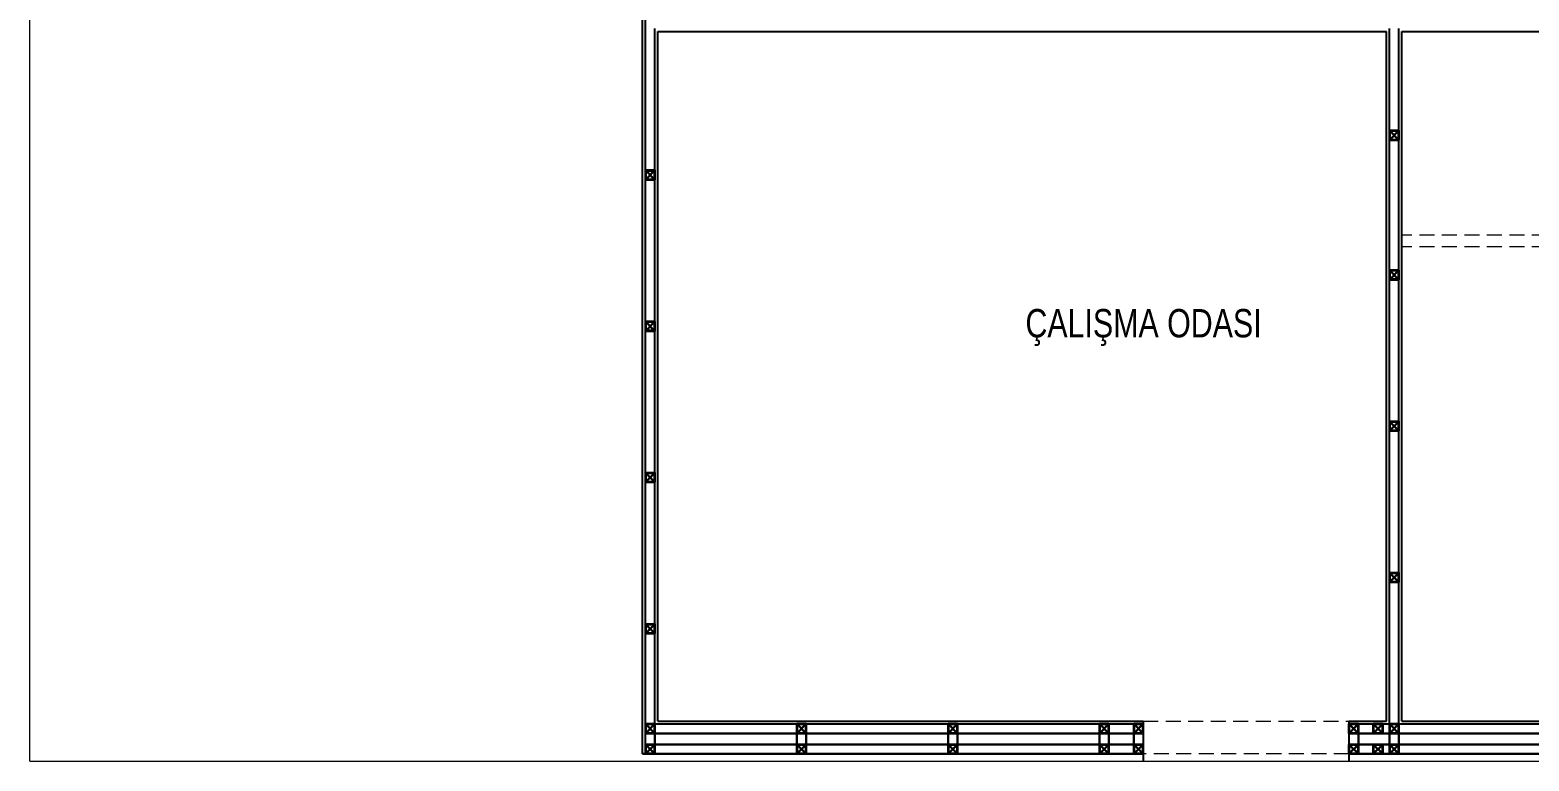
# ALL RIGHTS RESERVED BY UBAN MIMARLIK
# Model space of a CAD drawing. Header units: millimetres. Extents: x -8661 to -6074, y -6678 to -5257.
# Drawn here: x -8567 to -7933, y -6678 to -6368 of the extents above; entities that cross this region are included whole.
import ezdxf

# ---------------------------------------------------------------- set-up
doc = ezdxf.new("R2010")
doc.units = ezdxf.units.MM
doc.linetypes.add('HIDDEN', pattern=[9.525, 6.35, -3.175])
for name, color, linetype, lineweight in [('alansınır', 251, 'Continuous', 18), ('alcıpan', 14, 'Continuous', 25), ('KP', 167, 'Continuous', 30), ('sınır', 251, 'Continuous', 20), ('tarama', 253, 'Continuous', 9)]:
    doc.layers.add(name, color=color, linetype=linetype, lineweight=lineweight)
doc.layers.add('yazı', color=11, linetype='Continuous')
doc.styles.add('UBN', font='GOTHIC.TTF', dxfattribs={"width": 0.8})

# ---------------------------------------------------------------- blocks, each defined once
blk = doc.blocks.new('sınır')
at = {"layer": 'alansınır'}
for p, q in [((0, -1320.2), (0, -69.3)), ((0, -1320.2, 0), (2400, -1320.2, 0))]:
    blk.add_line(p, q, dxfattribs=at)
blk = doc.blocks.new('alçıpanplan')
at = {"layer": 'alcıpan'}
for p, q in [((0, 0), (0, 578.68, 0)), ((1.2, 0), (1.2, 577.48, 0)), ((5.2, 12.7, 0), (5.2, 306.98, 0)), ((6.4, 13.9, 0), (6.4, 305.78, 0)), ((6.4, 305.78, 0), (314.58, 305.78, 0)), ((314.58, 13.9, 0), (314.58, 305.78, 0)), ((315.78, 12.7, 0), (315.78, 306.98, 0)), ((319.78, 12.7, 0), (319.78, 306.98, 0)), ((320.98, 305.78, 0), (410.98, 305.78, 0)), ((320.98, 13.9, 0), (320.98, 305.78, 0)), ((5.2, 12.7, 0), (211.66, 12.7, 0)), ((6.4, 13.9, 0), (211.66, 13.9, 0)), ((211.66, 13.9, 0), (211.66, -3, 0)), ((298.66, 13.9, 0), (314.58, 13.9, 0)), ((298.66, 13.9, 0), (298.66, -3, 0)), ((298.66, 12.7, 0), (315.78, 12.7, 0)), ((319.78, 12.7, 0), (958.9, 12.7, 0)), ((320.98, 13.9, 0), (958.9, 13.9, 0))]:
    blk.add_line(p, q, dxfattribs=at)
at = {"layer": 'KP'}
for p, q in [((315.78, 259.78, 0), (319.78, 263.78, 0)), ((319.78, 259.78, 0), (315.78, 263.78, 0)), ((1.2, 242.98, 0), (5.2, 246.98, 0)), ((5.2, 242.98, 0), (1.2, 246.98, 0)), ((315.78, 200.7, 0), (319.78, 204.7, 0)), ((319.78, 200.7, 0), (315.78, 204.7, 0)), ((1.2, 178.98, 0), (5.2, 182.98, 0)), ((5.2, 178.98, 0), (1.2, 182.98, 0)), ((315.78, 136.7, 0), (319.78, 140.7, 0)), ((319.78, 136.7, 0), (315.78, 140.7, 0)), ((1.2, 114.98, 0), (5.2, 118.98, 0)), ((5.2, 114.98, 0), (1.2, 118.98, 0)), ((315.78, 72.7, 0), (319.78, 76.7, 0)), ((319.78, 72.7, 0), (315.78, 76.7, 0)), ((1.2, 50.98, 0), (5.2, 54.98, 0)), ((5.2, 50.98, 0), (1.2, 54.98, 0)), ((1.2, 8.7, 0), (5.2, 12.7, 0)), ((5.2, 8.7, 0), (1.2, 12.7, 0)), ((65.2, 8.7, 0), (69.2, 12.7, 0)), ((69.2, 8.7, 0), (65.2, 12.7, 0)), ((129.2, 8.7, 0), (133.2, 12.7, 0)), ((133.2, 8.7, 0), (129.2, 12.7, 0)), ((193.2, 8.7, 0), (197.2, 12.7, 0)), ((197.2, 8.7, 0), (193.2, 12.7, 0)), ((207.66, 8.7, 0), (211.66, 12.7, 0)), ((211.66, 8.7, 0), (207.66, 12.7, 0)), ((298.66, 8.7, 0), (302.66, 12.7, 0)), ((302.66, 8.7, 0), (298.66, 12.7, 0)), ((308.94, 8.7, 0), (312.94, 12.7, 0)), ((312.94, 8.7, 0), (308.94, 12.7, 0)), ((315.78, 8.7, 0), (319.78, 12.7, 0)), ((319.78, 8.7, 0), (315.78, 12.7, 0)), ((0, 0), (211.66, 0, 0)), ((1.2, 0, 0), (5.2, 4, 0)), ((5.2, 0, 0), (1.2, 4, 0)), ((65.2, 0, 0), (69.2, 4, 0)), ((69.2, 0, 0), (65.2, 4, 0)), ((129.2, 0, 0), (133.2, 4, 0)), ((133.2, 0, 0), (129.2, 4, 0)), ((193.2, 0, 0), (197.2, 4, 0)), ((197.2, 0, 0), (193.2, 4, 0)), ((207.66, 0, 0), (211.66, 4, 0)), ((211.66, 0, 0), (207.66, 4, 0)), ((298.66, 0, 0), (302.66, 4, 0)), ((302.66, 0, 0), (298.66, 4, 0)), ((308.94, 0, 0), (312.94, 4, 0)), ((312.94, 0, 0), (308.94, 4, 0)), ((315.78, 0, 0), (319.78, 4, 0)), ((319.78, 0, 0), (315.78, 4, 0)), ((298.66, 0, 0), (958.9, 0, 0))]:
    blk.add_line(p, q, dxfattribs=at)
at = {"layer": 'KP', "elevation": 0}
for points in [[(319.78, 259.78), (315.78, 259.78), (315.78, 263.78), (319.78, 263.78)], [(319.63, 259.93), (315.93, 259.93), (315.93, 263.63), (319.63, 263.63)], [(5.2, 242.98), (1.2, 242.98), (1.2, 246.98), (5.2, 246.98)], [(5.05, 243.13), (1.35, 243.13), (1.35, 246.83), (5.05, 246.83)], [(319.78, 200.7), (315.78, 200.7), (315.78, 204.7), (319.78, 204.7)], [(319.63, 200.85), (315.93, 200.85), (315.93, 204.55), (319.63, 204.55)], [(5.2, 178.98), (1.2, 178.98), (1.2, 182.98), (5.2, 182.98)], [(5.05, 179.13), (1.35, 179.13), (1.35, 182.83), (5.05, 182.83)], [(319.78, 136.7), (315.78, 136.7), (315.78, 140.7), (319.78, 140.7)], [(319.63, 136.85), (315.93, 136.85), (315.93, 140.55), (319.63, 140.55)], [(5.2, 114.98), (1.2, 114.98), (1.2, 118.98), (5.2, 118.98)], [(5.05, 115.13), (1.35, 115.13), (1.35, 118.83), (5.05, 118.83)], [(319.78, 72.7), (315.78, 72.7), (315.78, 76.7), (319.78, 76.7)], [(319.63, 72.85), (315.93, 72.85), (315.93, 76.55), (319.63, 76.55)], [(5.2, 50.98), (1.2, 50.98), (1.2, 54.98), (5.2, 54.98)], [(5.05, 51.13), (1.35, 51.13), (1.35, 54.83), (5.05, 54.83)], [(5.2, 8.7), (1.2, 8.7), (1.2, 12.7), (5.2, 12.7)], [(69.2, 8.7), (65.2, 8.7), (65.2, 12.7), (69.2, 12.7)], [(133.2, 8.7), (129.2, 8.7), (129.2, 12.7), (133.2, 12.7)], [(197.2, 8.7), (193.2, 8.7), (193.2, 12.7), (197.2, 12.7)], [(211.66, 8.7), (207.66, 8.7), (207.66, 12.7), (211.66, 12.7)], [(302.66, 8.7), (298.66, 8.7), (298.66, 12.7), (302.66, 12.7)], [(312.94, 8.7), (308.94, 8.7), (308.94, 12.7), (312.94, 12.7)], [(319.78, 8.7), (315.78, 8.7), (315.78, 12.7), (319.78, 12.7)], [(5.05, 8.85), (1.35, 8.85), (1.35, 12.55), (5.05, 12.55)], [(5.2, 4), (65.2, 4), (65.2, 8.7), (5.2, 8.7)], [(69.05, 8.85), (65.35, 8.85), (65.35, 12.55), (69.05, 12.55)], [(69.2, 4), (129.2, 4), (129.2, 8.7), (69.2, 8.7)], [(133.05, 8.85), (129.35, 8.85), (129.35, 12.55), (133.05, 12.55)], [(133.2, 4), (193.2, 4), (193.2, 8.7), (133.2, 8.7)], [(197.05, 8.85), (193.35, 8.85), (193.35, 12.55), (197.05, 12.55)], [(197.2, 4), (207.66, 4), (207.66, 8.7), (197.2, 8.7)], [(211.51, 8.85), (207.81, 8.85), (207.81, 12.55), (211.51, 12.55)], [(302.51, 8.85), (298.81, 8.85), (298.81, 12.55), (302.51, 12.55)], [(302.66, 4), (315.78, 4), (315.78, 8.7), (302.66, 8.7)], [(312.79, 8.85), (309.09, 8.85), (309.09, 12.55), (312.79, 12.55)], [(319.63, 8.85), (315.93, 8.85), (315.93, 12.55), (319.63, 12.55)], [(319.78, 4), (379.78, 4), (379.78, 8.7), (319.78, 8.7)], [(5.2, 0), (1.2, 0), (1.2, 4), (5.2, 4)], [(5.05, 0.15), (1.35, 0.15), (1.35, 3.85), (5.05, 3.85)], [(69.2, 0), (65.2, 0), (65.2, 4), (69.2, 4)], [(69.05, 0.15), (65.35, 0.15), (65.35, 3.85), (69.05, 3.85)], [(133.2, 0), (129.2, 0), (129.2, 4), (133.2, 4)], [(133.05, 0.15), (129.35, 0.15), (129.35, 3.85), (133.05, 3.85)], [(197.2, 0), (193.2, 0), (193.2, 4), (197.2, 4)], [(197.05, 0.15), (193.35, 0.15), (193.35, 3.85), (197.05, 3.85)], [(211.66, 0), (207.66, 0), (207.66, 4), (211.66, 4)], [(211.51, 0.15), (207.81, 0.15), (207.81, 3.85), (211.51, 3.85)], [(302.66, 0), (298.66, 0), (298.66, 4), (302.66, 4)], [(302.51, 0.15), (298.81, 0.15), (298.81, 3.85), (302.51, 3.85)], [(312.94, 0), (308.94, 0), (308.94, 4), (312.94, 4)], [(312.79, 0.15), (309.09, 0.15), (309.09, 3.85), (312.79, 3.85)], [(319.78, 0), (315.78, 0), (315.78, 4), (319.78, 4)], [(319.63, 0.15), (315.93, 0.15), (315.93, 3.85), (319.63, 3.85)]]:
    blk.add_lwpolyline(points, close=True, dxfattribs=at)
at = {"layer": 'tarama', "linetype": 'HIDDEN'}
for p, q in [((410.98, 219.58, 0), (320.98, 219.58, 0)), ((410.98, 214.58, 0), (320.98, 214.58, 0)), ((211.66, 13.9, 0), (298.66, 13.9, 0)), ((298.66, 0, 0), (211.66, 0, 0))]:
    blk.add_line(p, q, dxfattribs=at)

msp = doc.modelspace()

# ---------------------------------------------------------------- block references
at = {"layer": 'alcıpan'}
msp.add_blockref('alçıpanplan', (-8308.3, -6674.53, 0), dxfattribs=at)
at = {"layer": 'sınır'}
msp.add_blockref('sınır', (-8567.3, -5357.33, 0), dxfattribs=at)

# ---------------------------------------------------------------- texts
at = {"layer": 'yazı', "insert": (-8146.42, -6486.24, 0), "char_height": 12, "attachment_point": 1, "style": 'UBN'}
msp.add_mtext_dynamic_manual_height_columns('ÇALIŞMA ODASI', width=246.3667, gutter_width=1, heights=[0], dxfattribs=at)

doc.saveas('drawing.dxf')
